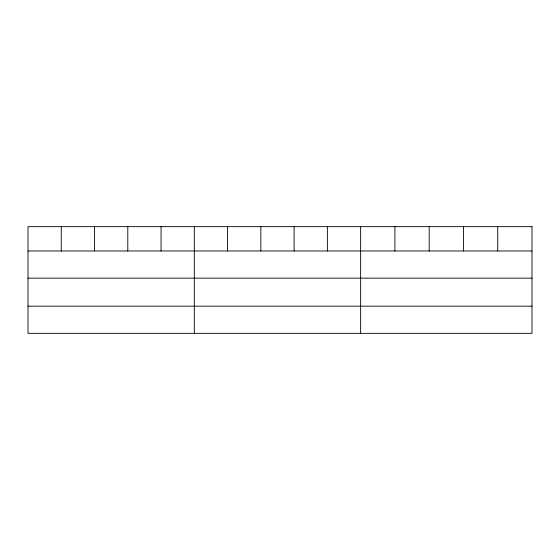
<?xml version="1.0" encoding="UTF-8"?>
<svg xmlns="http://www.w3.org/2000/svg" width="560" height="560" viewBox="0 0 560 560"><rect width="100%" height="100%" fill="white"/><g stroke="black" fill="none" stroke-linecap="round" stroke-linejoin="round"><path stroke-width="0.84" d="M28 250.978L532 250.978M28 278.159L532 278.159M28 306.166L532 306.166M497.728 226.653L497.728 250.978M463.456 226.653L463.456 250.978M429.184 226.653L429.184 250.978M394.912 226.653L394.912 250.978M360.64 226.653L360.64 333.347M327.376 226.653L327.376 250.978M294.112 226.653L294.112 250.978M260.848 226.653L260.848 250.978M227.584 226.653L227.584 250.978M194.32 226.653L194.32 333.347M161.056 226.653L161.056 250.978M127.792 226.653L127.792 250.978M94.528 226.653L94.528 250.978M61.264 226.653L61.264 250.978M532 226.653L28 226.653L28 333.347L532 333.347L532 226.653"/></g></svg>
